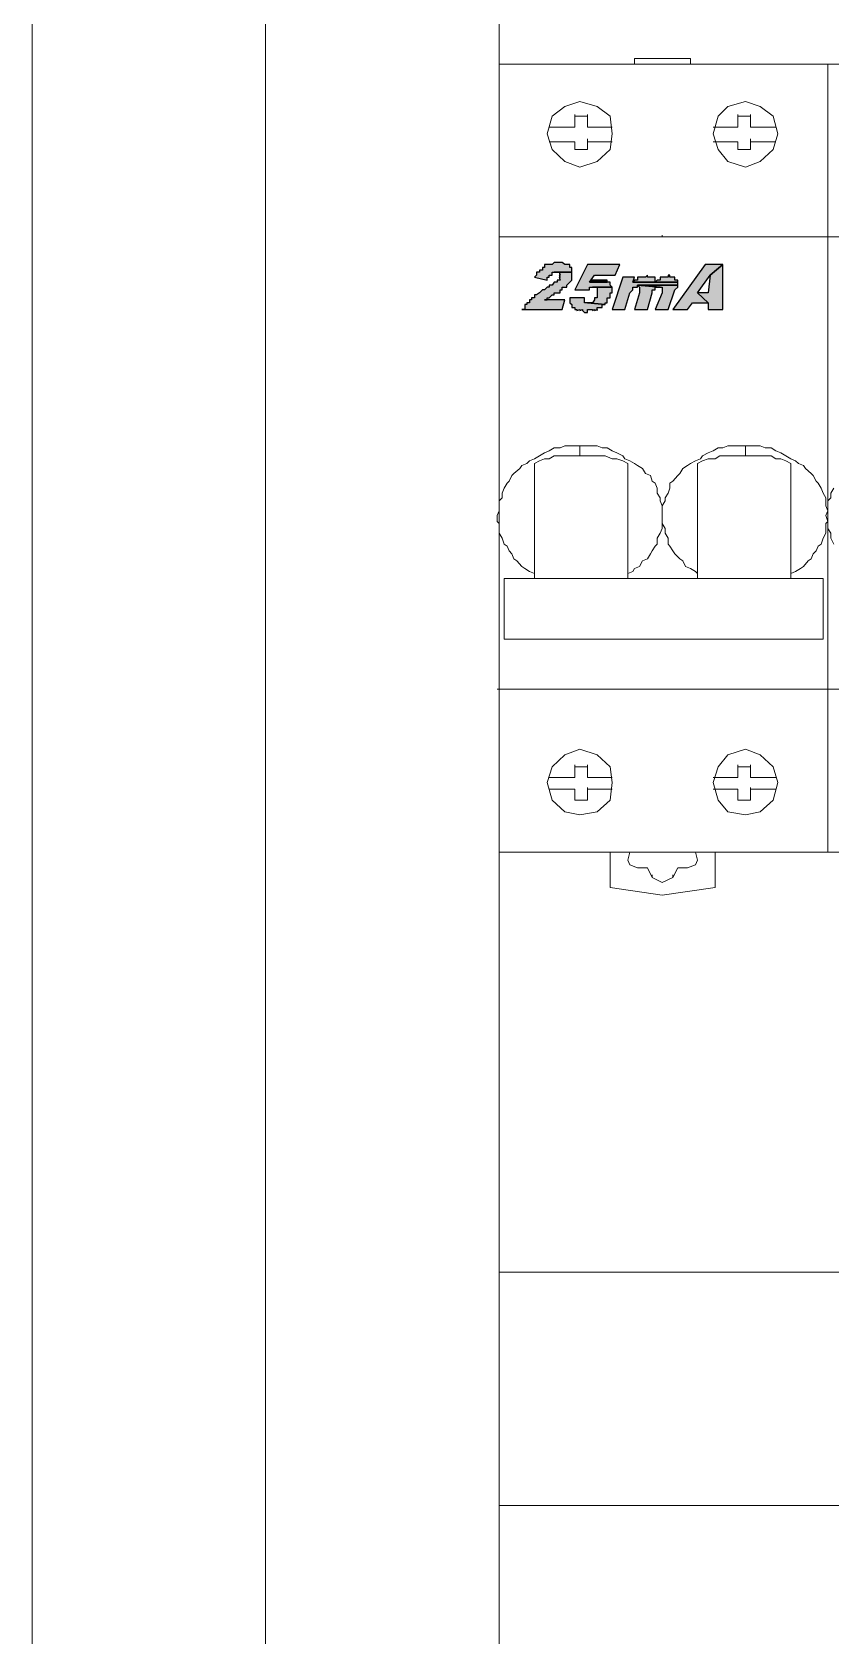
# Model space of a CAD drawing. Header units: millimetres. Extents: x 3 to 291, y 6 to 496.
# Drawn here: x 165.6 to 179.06, y 406.26 to 433.3 of the extents above; entities that cross this region are included whole.
import ezdxf

# ---------------------------------------------------------------- set-up
doc = ezdxf.new("R2010")
doc.units = ezdxf.units.MM
doc.layers.get('0').update_dxf_attribs({"linetype": 'CONTINUOUS'})

msp = doc.modelspace()

# ---------------------------------------------------------------- hatches: boundary and pattern name
for points in [[(174.695, 429.252), (174.397, 429.252), (174.447, 429.252), (174.497, 429.252), (174.48, 429.252), (174.497, 429.202), (174.48, 429.202), (174.497, 429.169), (174.48, 429.169), (174.497, 429.119), (174.447, 429.119), (174.447, 429.086), (174.397, 429.086), (174.364, 429.037), (174.315, 429.037), (174.315, 429.003), (174.282, 429.003), (174.232, 428.954), (174.199, 428.954), (174.149, 428.904), (174.1, 428.871), (174.067, 428.871), (174.067, 428.821), (174.017, 428.821), (174.017, 428.788), (173.984, 428.788), (173.984, 428.739), (173.934, 428.739), (173.934, 428.706), (173.901, 428.706), (173.901, 428.656), (173.901, 428.623), (173.851, 428.623), (174.53, 428.623), (174.579, 428.788), (174.232, 428.788), (174.282, 428.788), (174.282, 428.821), (174.315, 428.821), (174.364, 428.871), (174.397, 428.871), (174.397, 428.904), (174.447, 428.904), (174.497, 428.904), (174.497, 428.954), (174.53, 428.954), (174.53, 429.003), (174.579, 429.003), (174.612, 429.003), (174.612, 429.037), (174.662, 429.086), (174.695, 429.119), (174.695, 429.169), (174.695, 429.202)], [(174.497, 429.417), (174.447, 429.417), (174.397, 429.417), (174.364, 429.384), (174.315, 429.384), (174.282, 429.384), (174.232, 429.384), (174.232, 429.334), (174.199, 429.334), (174.199, 429.285), (174.149, 429.285), (174.149, 429.252), (174.1, 429.252), (174.1, 429.202), (174.067, 429.169), (174.282, 429.119), (174.282, 429.169), (174.315, 429.169), (174.315, 429.202), (174.364, 429.202), (174.364, 429.252), (174.397, 429.252), (174.695, 429.252), (174.695, 429.285), (174.695, 429.334), (174.662, 429.334), (174.662, 429.384), (174.612, 429.384), (174.579, 429.384), (174.53, 429.417)], [(175.506, 429.384), (174.96, 429.384), (174.745, 428.954), (174.91, 428.954), (174.96, 428.954), (174.993, 428.954), (174.993, 429.003), (175.043, 429.003), (175.374, 429.003), (175.34, 429.037), (175.34, 429.086), (175.291, 429.086), (174.993, 429.086), (175.076, 429.202), (175.423, 429.202)], [(177.243, 429.384), (176.945, 429.384), (176.399, 428.623), (176.647, 428.623), (176.73, 428.739), (176.995, 428.739), (176.813, 428.904), (177.028, 429.202)], [(177.243, 429.384), (177.028, 429.202), (176.995, 428.904), (176.813, 428.904), (176.995, 428.739), (176.995, 428.623), (177.243, 428.623)], [(175.374, 429.003), (175.043, 429.003), (175.076, 429.003), (175.125, 429.003), (175.125, 428.954), (175.125, 428.904), (175.125, 428.871), (175.125, 428.821), (175.076, 428.821), (175.076, 428.788), (175.043, 428.739), (174.993, 428.739), (174.96, 428.739), (175.258, 428.706), (175.258, 428.739), (175.291, 428.739), (175.291, 428.788), (175.291, 428.821), (175.34, 428.821), (175.34, 428.871), (175.34, 428.904), (175.374, 428.904), (175.374, 428.954)], [(175.158, 429.119), (175.125, 429.119), (175.076, 429.119), (175.043, 429.119), (174.993, 429.086), (175.291, 429.086), (175.291, 429.119), (175.258, 429.119), (175.208, 429.119)], [(175.754, 429.169), (175.556, 429.169), (175.374, 428.623), (175.589, 428.623), (175.671, 428.904), (175.721, 428.954), (175.721, 429.003), (175.754, 429.003), (175.804, 429.003), (175.804, 429.037), (176.482, 429.037), (176.482, 429.086), (176.102, 429.086), (175.721, 429.086)], [(175.969, 429.202), (175.936, 429.169), (175.886, 429.169), (175.837, 429.169), (175.804, 429.169), (175.804, 429.119), (175.754, 429.119), (175.721, 429.086), (176.102, 429.086), (176.102, 429.119), (176.102, 429.169), (176.052, 429.169), (176.019, 429.169), (175.969, 429.169)], [(175.804, 429.037), (175.837, 429.003), (175.837, 428.954), (175.837, 428.904), (175.754, 428.623), (175.969, 428.623), (176.052, 428.904), (176.052, 428.954), (176.102, 428.954), (176.102, 429.003), (176.135, 429.003), (176.184, 429.003)], [(176.482, 429.037), (175.804, 429.037), (176.184, 429.003), (176.217, 429.003), (176.217, 428.954), (176.217, 428.904), (176.102, 428.623), (176.317, 428.623), (176.432, 428.954), (176.482, 429.003)], [(176.35, 429.202), (176.317, 429.202), (176.317, 429.169), (176.267, 429.169), (176.217, 429.169), (176.184, 429.169), (176.184, 429.119), (176.135, 429.119), (176.102, 429.086), (176.482, 429.086), (176.482, 429.119), (176.432, 429.119), (176.432, 429.169), (176.399, 429.169), (176.35, 429.169)], [(174.91, 428.821), (174.662, 428.821), (174.662, 428.788), (174.662, 428.739), (174.695, 428.706), (174.695, 428.656), (174.745, 428.656), (174.745, 428.623), (174.778, 428.623), (174.778, 428.606), (174.828, 428.623), (174.828, 428.606), (174.877, 428.623), (174.877, 428.606), (174.91, 428.573), (174.96, 428.573), (174.96, 428.623), (174.993, 428.623), (175.043, 428.623), (175.043, 428.606), (175.076, 428.623), (175.076, 428.606), (175.125, 428.623), (175.125, 428.606), (175.125, 428.656), (175.158, 428.656), (175.208, 428.656), (175.208, 428.706), (175.258, 428.706), (174.96, 428.739), (174.91, 428.739), (174.91, 428.788)]]:
    msp.add_hatch(color=7).paths.add_polyline_path(points)

# ---------------------------------------------------------------- linework, layer by layer
at = {"color": 7, "linetype": 'Continuous', "lineweight": 20}
for points in [[(165.596, 358.738), (228.317, 358.738), (228.317, 452.844), (165.596, 452.844)], [(173.471, 432.759), (179.013, 432.759), (179.013, 419.474), (173.471, 419.474)], [(179.013, 432.759), (184.572, 432.759), (184.572, 419.474), (179.013, 419.474)], [(175.374, 431.584), (175.34, 431.882), (175.125, 432.048), (174.828, 432.13), (174.579, 432.048), (174.364, 431.882), (174.282, 431.584), (174.364, 431.32), (174.579, 431.121), (174.828, 431.022), (175.125, 431.121), (175.34, 431.32)], [(178.17, 431.584), (178.087, 431.882), (177.872, 432.048), (177.624, 432.13), (177.326, 432.048), (177.16, 431.882), (177.078, 431.584), (177.16, 431.32), (177.326, 431.121), (177.624, 431.022), (177.872, 431.121), (178.087, 431.32)], [(173.554, 424.09), (178.931, 424.09), (178.931, 423.064), (173.554, 423.064)], [(175.374, 420.648), (175.34, 420.913), (175.125, 421.112), (174.828, 421.211), (174.579, 421.112), (174.364, 420.913), (174.282, 420.648), (174.364, 420.351), (174.579, 420.152), (174.828, 420.102), (175.125, 420.152), (175.34, 420.351)], [(178.17, 420.648), (178.087, 420.913), (177.872, 421.112), (177.624, 421.211), (177.326, 421.112), (177.16, 420.913), (177.078, 420.648), (177.16, 420.351), (177.326, 420.152), (177.624, 420.102), (177.872, 420.152), (178.087, 420.351)]]:
    msp.add_lwpolyline(points, close=True, dxfattribs=at)
at = {"color": 52, "linetype": 'Continuous', "lineweight": 20}
msp.add_lwpolyline([(169.533, 445.3), (169.533, 366.266), (169.533, 366.266)], dxfattribs=at)
at = {"color": 4, "linetype": 'Continuous', "lineweight": 20}
for points in [[(169.533, 443.348), (173.471, 443.348), (173.471, 368.301), (169.533, 368.301)], [(173.471, 412.393), (220.491, 412.393), (220.491, 408.455), (173.471, 408.455)]]:
    msp.add_lwpolyline(points, close=True, dxfattribs=at)
at = {"color": 7, "linetype": 'Continuous', "lineweight": 20}
for points in [[(175.754, 432.858), (176.697, 432.858), (176.697, 432.858)], [(175.754, 432.759), (175.754, 432.809), (175.754, 432.858)], [(176.697, 432.858), (176.697, 432.809), (176.697, 432.759)], [(174.315, 431.7), (174.745, 431.7), (174.745, 431.7)], [(174.745, 431.882), (174.745, 431.915), (174.745, 431.915)], [(174.745, 431.882), (174.745, 431.7), (174.745, 431.7)], [(174.745, 431.882), (174.96, 431.882), (174.96, 431.7), (175.374, 431.7)], [(174.96, 431.882), (174.96, 431.915), (174.96, 431.915)], [(174.96, 431.7), (174.96, 431.75), (174.96, 431.75)], [(177.078, 431.7), (177.491, 431.7), (177.491, 431.7)], [(177.491, 431.882), (177.491, 431.915), (177.491, 431.915)], [(177.491, 431.882), (177.491, 431.7), (177.491, 431.7)], [(177.491, 431.882), (177.706, 431.882), (177.706, 431.7), (178.137, 431.7)], [(177.706, 431.882), (177.706, 431.915), (177.706, 431.915)], [(177.706, 431.7), (177.706, 431.75), (177.706, 431.75)], [(174.315, 431.452), (174.745, 431.452), (174.745, 431.452)], [(175.374, 431.452), (174.96, 431.452), (174.96, 431.32), (174.745, 431.32), (174.745, 431.452)], [(174.96, 431.452), (174.96, 431.502), (174.96, 431.502)], [(177.078, 431.452), (177.491, 431.452), (177.491, 431.452)], [(178.137, 431.452), (177.706, 431.452), (177.706, 431.32), (177.491, 431.32), (177.491, 431.452)], [(177.706, 431.452), (177.706, 431.502), (177.706, 431.502)], [(174.745, 431.32), (174.745, 431.369), (174.745, 431.369)], [(174.96, 431.32), (174.96, 431.369), (174.96, 431.369)], [(177.491, 431.32), (177.491, 431.369), (177.491, 431.369)], [(177.706, 431.32), (177.706, 431.369), (177.706, 431.369)], [(173.471, 429.847), (173.471, 429.88), (173.471, 429.88)], [(176.217, 429.847), (173.471, 429.847), (173.471, 429.847)], [(176.217, 429.847), (176.217, 429.88), (176.217, 429.88)], [(179.013, 429.847), (176.217, 429.847), (176.217, 429.847)], [(179.013, 429.847), (179.013, 429.88), (179.013, 429.88)], [(181.776, 429.847), (179.013, 429.847), (179.013, 429.847)], [(175.638, 424.172), (175.721, 424.205), (175.754, 424.255), (175.837, 424.288), (175.886, 424.387), (175.969, 424.421), (176.019, 424.503), (176.052, 424.553), (176.102, 424.636), (176.135, 424.669), (176.135, 424.768), (176.184, 424.851), (176.217, 424.933), (176.217, 425.016), (176.217, 425.049), (176.217, 425.149), (176.217, 425.231), (176.217, 425.314), (176.184, 425.397), (176.184, 425.446), (176.135, 425.529), (176.135, 425.612), (176.102, 425.694), (176.052, 425.728), (176.019, 425.827), (175.936, 425.86), (175.886, 425.943), (175.804, 425.992), (175.754, 426.025), (175.671, 426.075), (175.589, 426.108), (175.556, 426.158), (175.456, 426.207), (175.374, 426.24), (175.291, 426.29), (175.208, 426.29), (175.125, 426.323), (175.043, 426.323), (174.91, 426.323), (174.828, 426.323), (174.745, 426.323), (174.662, 426.323), (174.579, 426.323), (174.497, 426.29), (174.397, 426.29), (174.315, 426.24), (174.232, 426.207), (174.149, 426.158), (174.067, 426.108), (173.984, 426.075), (173.934, 426.025), (173.851, 425.992), (173.818, 425.943), (173.719, 425.86), (173.686, 425.827), (173.636, 425.728), (173.603, 425.694), (173.554, 425.612), (173.521, 425.529), (173.521, 425.446), (173.471, 425.397), (173.471, 425.314), (173.471, 425.231), (173.438, 425.149), (173.438, 425.049), (173.471, 425.016), (173.471, 424.933), (173.471, 424.851), (173.521, 424.768), (173.554, 424.669), (173.603, 424.636), (173.636, 424.553), (173.686, 424.503), (173.719, 424.421), (173.769, 424.387), (173.851, 424.288), (173.901, 424.255), (173.984, 424.205), (174.067, 424.172)], [(174.828, 426.158), (174.828, 426.323), (174.828, 426.323)], [(178.385, 424.172), (178.467, 424.205), (178.55, 424.255), (178.6, 424.288), (178.682, 424.387), (178.732, 424.421), (178.765, 424.503), (178.815, 424.553), (178.848, 424.636), (178.898, 424.669), (178.931, 424.768), (178.98, 424.851), (178.98, 424.933), (178.98, 425.016), (179.013, 425.049), (179.013, 425.149), (179.013, 425.231), (178.98, 425.314), (178.98, 425.397), (178.98, 425.446), (178.931, 425.529), (178.898, 425.612), (178.848, 425.694), (178.815, 425.728), (178.765, 425.827), (178.732, 425.86), (178.633, 425.943), (178.6, 425.992), (178.517, 426.025), (178.467, 426.075), (178.385, 426.108), (178.302, 426.158), (178.219, 426.207), (178.137, 426.24), (178.054, 426.29), (177.955, 426.29), (177.872, 426.323), (177.789, 426.323), (177.706, 426.323), (177.624, 426.323), (177.541, 426.323), (177.458, 426.323), (177.326, 426.323), (177.243, 426.29), (177.16, 426.29), (177.078, 426.24), (176.995, 426.207), (176.896, 426.158), (176.863, 426.108), (176.78, 426.075), (176.697, 426.025), (176.647, 425.992), (176.565, 425.943), (176.515, 425.86), (176.482, 425.827), (176.399, 425.728), (176.35, 425.694), (176.35, 425.612), (176.317, 425.529), (176.267, 425.446), (176.267, 425.397), (176.217, 425.314), (176.217, 425.231), (176.217, 425.149), (176.217, 425.049), (176.217, 425.016), (176.267, 424.933), (176.267, 424.851), (176.317, 424.768), (176.317, 424.669), (176.35, 424.636), (176.399, 424.553), (176.432, 424.503), (176.515, 424.421), (176.565, 424.387), (176.614, 424.288), (176.697, 424.255), (176.78, 424.205), (176.813, 424.172)], [(177.624, 426.158), (177.624, 426.323), (177.624, 426.323)], [(175.638, 426.025), (175.556, 426.075), (175.456, 426.108), (175.374, 426.108), (175.258, 426.158), (175.158, 426.158), (175.076, 426.158), (174.993, 426.158), (174.877, 426.158), (174.778, 426.158), (174.695, 426.158), (174.612, 426.158), (174.497, 426.158), (174.397, 426.158), (174.315, 426.108), (174.232, 426.108), (174.149, 426.075), (174.067, 426.025)], [(174.067, 426.025), (174.067, 424.933), (174.067, 424.933)], [(174.067, 426.025), (174.067, 424.421), (174.067, 424.421)], [(175.638, 425.777), (175.638, 426.025), (175.638, 426.025)], [(178.385, 426.025), (178.302, 426.075), (178.219, 426.108), (178.137, 426.108), (178.054, 426.158), (177.955, 426.158), (177.839, 426.158), (177.756, 426.158), (177.673, 426.158), (177.574, 426.158), (177.458, 426.158), (177.375, 426.158), (177.276, 426.158), (177.193, 426.158), (177.111, 426.108), (176.995, 426.108), (176.896, 426.075), (176.813, 426.025)], [(176.813, 426.025), (176.813, 424.933), (176.813, 424.933)], [(176.813, 426.025), (176.813, 424.421), (176.813, 424.421)], [(178.385, 425.777), (178.385, 426.025), (178.385, 426.025)], [(175.638, 424.421), (175.638, 425.777), (175.638, 425.777)], [(178.385, 424.421), (178.385, 425.777), (178.385, 425.777)], [(179.113, 425.612), (179.063, 425.529), (179.063, 425.446), (179.013, 425.397), (179.013, 425.314), (179.013, 425.231), (178.98, 425.149), (179.013, 425.049), (179.013, 425.016), (179.013, 424.933), (179.063, 424.851), (179.063, 424.768), (179.113, 424.669)], [(174.067, 424.933), (174.067, 424.09), (174.067, 424.09)], [(175.638, 424.09), (175.638, 424.933), (175.638, 424.933)], [(176.813, 424.933), (176.813, 424.09), (176.813, 424.09)], [(178.385, 424.09), (178.385, 424.933), (178.385, 424.933)], [(176.184, 422.22), (173.438, 422.22), (173.438, 422.22)], [(178.98, 422.22), (176.184, 422.22), (176.184, 422.22)], [(181.727, 422.22), (178.98, 422.22), (178.98, 422.22)], [(174.745, 420.913), (174.745, 420.946), (174.745, 420.946)], [(174.745, 420.913), (174.745, 420.731), (174.745, 420.731)], [(174.745, 420.913), (174.96, 420.913), (174.96, 420.731), (175.374, 420.731)], [(174.96, 420.913), (174.96, 420.946), (174.96, 420.946)], [(177.491, 420.913), (177.491, 420.946), (177.491, 420.946)], [(177.491, 420.913), (177.491, 420.731), (177.491, 420.731)], [(177.491, 420.913), (177.706, 420.913), (177.706, 420.731), (178.137, 420.731)], [(177.706, 420.913), (177.706, 420.946), (177.706, 420.946)], [(174.315, 420.731), (174.745, 420.731), (174.745, 420.731)], [(174.96, 420.731), (174.96, 420.781), (174.96, 420.781)], [(174.96, 420.533), (174.96, 420.566), (174.96, 420.566)], [(177.078, 420.731), (177.491, 420.731), (177.491, 420.731)], [(177.706, 420.731), (177.706, 420.781), (177.706, 420.781)], [(177.706, 420.533), (177.706, 420.566), (177.706, 420.566)], [(174.315, 420.533), (174.745, 420.533), (174.745, 420.533)], [(175.374, 420.533), (174.96, 420.533), (174.96, 420.351), (174.745, 420.351), (174.745, 420.533)], [(174.745, 420.351), (174.745, 420.4), (174.745, 420.4)], [(174.96, 420.351), (174.96, 420.4), (174.96, 420.4)], [(177.078, 420.533), (177.491, 420.533), (177.491, 420.533)], [(178.137, 420.533), (177.706, 420.533), (177.706, 420.351), (177.491, 420.351), (177.491, 420.533)], [(177.491, 420.351), (177.491, 420.4), (177.491, 420.4)], [(177.706, 420.351), (177.706, 420.4), (177.706, 420.4)], [(175.34, 419.474), (175.34, 418.878), (176.217, 418.746), (177.111, 418.878), (177.111, 419.474)], [(175.671, 419.474), (175.638, 419.341), (175.671, 419.259), (175.804, 419.209)], [(175.969, 419.209), (175.804, 419.209), (175.804, 419.209)], [(175.969, 419.209), (176.052, 419.044), (176.217, 418.961), (176.399, 419.044), (176.482, 419.209)], [(176.482, 419.209), (176.647, 419.209), (176.647, 419.209)], [(176.647, 419.209), (176.78, 419.259), (176.813, 419.341), (176.78, 419.474)], [(176.052, 419.044), (176.052, 419.093), (176.052, 419.093)], [(176.399, 419.044), (176.399, 419.093), (176.399, 419.093)], [(175.34, 418.878), (175.34, 418.911), (175.34, 418.911)], [(177.111, 418.878), (177.111, 418.911), (177.111, 418.911)]]:
    msp.add_lwpolyline(points, dxfattribs=at)
at = {"color": 7, "linetype": 'Continuous', "lineweight": -2}
for points in [[(174.695, 429.252), (174.397, 429.252), (174.447, 429.252), (174.447, 429.252), (174.497, 429.252), (174.48, 429.252), (174.497, 429.202), (174.48, 429.202), (174.48, 429.202), (174.497, 429.169), (174.48, 429.169), (174.48, 429.169), (174.497, 429.119), (174.447, 429.119), (174.447, 429.086), (174.447, 429.086), (174.397, 429.086), (174.397, 429.086), (174.397, 429.086), (174.364, 429.037), (174.364, 429.037), (174.315, 429.037), (174.315, 429.003), (174.282, 429.003), (174.282, 429.003), (174.232, 428.954), (174.199, 428.954), (174.199, 428.954), (174.149, 428.904), (174.149, 428.904), (174.149, 428.904), (174.1, 428.871), (174.1, 428.871), (174.067, 428.871), (174.067, 428.821), (174.067, 428.821), (174.017, 428.821), (174.017, 428.821), (174.017, 428.788), (173.984, 428.788), (173.984, 428.788), (173.984, 428.788), (173.984, 428.739), (173.934, 428.739), (173.934, 428.706), (173.934, 428.706), (173.901, 428.706), (173.901, 428.656), (173.901, 428.656), (173.901, 428.623), (173.851, 428.623), (174.53, 428.623), (174.579, 428.788), (174.232, 428.788), (174.282, 428.788), (174.282, 428.821), (174.282, 428.821), (174.315, 428.821), (174.315, 428.821), (174.315, 428.821), (174.364, 428.871), (174.364, 428.871), (174.397, 428.871), (174.397, 428.904), (174.447, 428.904), (174.447, 428.904), (174.497, 428.904), (174.497, 428.954), (174.53, 428.954), (174.53, 428.954), (174.53, 429.003), (174.579, 429.003), (174.579, 429.003), (174.612, 429.003), (174.612, 429.037), (174.612, 429.037), (174.612, 429.037), (174.662, 429.086), (174.662, 429.086), (174.662, 429.086), (174.695, 429.119), (174.695, 429.119), (174.695, 429.169), (174.695, 429.169), (174.695, 429.202), (174.695, 429.202)], [(174.497, 429.417), (174.447, 429.417), (174.447, 429.417), (174.397, 429.417), (174.397, 429.417), (174.364, 429.384), (174.364, 429.384), (174.315, 429.384), (174.315, 429.384), (174.282, 429.384), (174.282, 429.384), (174.232, 429.384), (174.232, 429.334), (174.232, 429.334), (174.199, 429.334), (174.199, 429.285), (174.149, 429.285), (174.149, 429.285), (174.149, 429.252), (174.1, 429.252), (174.1, 429.252), (174.1, 429.202), (174.1, 429.202), (174.067, 429.169), (174.067, 429.169), (174.282, 429.119), (174.282, 429.119), (174.282, 429.169), (174.315, 429.169), (174.315, 429.202), (174.315, 429.202), (174.364, 429.202), (174.364, 429.252), (174.397, 429.252), (174.397, 429.252), (174.397, 429.252), (174.695, 429.252), (174.695, 429.285), (174.695, 429.285), (174.695, 429.285), (174.695, 429.334), (174.695, 429.334), (174.662, 429.334), (174.662, 429.384), (174.662, 429.384), (174.612, 429.384), (174.612, 429.384), (174.579, 429.384), (174.579, 429.384), (174.53, 429.417), (174.53, 429.417)], [(175.506, 429.384), (174.96, 429.384), (174.745, 428.954), (174.91, 428.954), (174.96, 428.954), (174.96, 428.954), (174.993, 428.954), (174.993, 429.003), (174.993, 429.003), (175.043, 429.003), (175.043, 429.003), (175.043, 429.003), (175.374, 429.003), (175.34, 429.037), (175.34, 429.037), (175.34, 429.086), (175.34, 429.086), (175.291, 429.086), (174.993, 429.086), (175.076, 429.202), (175.423, 429.202)], [(177.243, 429.384), (176.945, 429.384), (176.399, 428.623), (176.647, 428.623), (176.73, 428.739), (176.995, 428.739), (176.813, 428.904), (177.028, 429.202)], [(177.243, 429.384), (177.028, 429.202), (176.995, 428.904), (176.813, 428.904), (176.995, 428.739), (176.995, 428.623), (177.243, 428.623)], [(175.374, 429.003), (175.043, 429.003), (175.076, 429.003), (175.076, 429.003), (175.125, 429.003), (175.125, 428.954), (175.125, 428.954), (175.125, 428.954), (175.125, 428.904), (175.125, 428.871), (175.125, 428.871), (175.125, 428.821), (175.125, 428.821), (175.076, 428.821), (175.076, 428.788), (175.076, 428.788), (175.043, 428.739), (175.043, 428.739), (175.043, 428.739), (174.993, 428.739), (174.993, 428.739), (174.96, 428.739), (175.258, 428.706), (175.258, 428.739), (175.291, 428.739), (175.291, 428.788), (175.291, 428.788), (175.291, 428.821), (175.34, 428.821), (175.34, 428.821), (175.34, 428.871), (175.34, 428.871), (175.34, 428.904), (175.374, 428.904), (175.374, 428.954), (175.374, 428.954)], [(175.158, 429.119), (175.158, 429.119), (175.125, 429.119), (175.125, 429.119), (175.076, 429.119), (175.076, 429.119), (175.043, 429.119), (175.043, 429.119), (174.993, 429.086), (175.291, 429.086), (175.291, 429.086), (175.291, 429.119), (175.258, 429.119), (175.258, 429.119), (175.208, 429.119), (175.208, 429.119)], [(175.754, 429.169), (175.556, 429.169), (175.374, 428.623), (175.589, 428.623), (175.671, 428.904), (175.671, 428.904), (175.671, 428.904), (175.721, 428.954), (175.721, 428.954), (175.721, 429.003), (175.754, 429.003), (175.754, 429.003), (175.754, 429.003), (175.804, 429.003), (175.804, 429.037), (176.482, 429.037), (176.482, 429.037), (176.482, 429.086), (176.482, 429.086), (176.102, 429.086), (175.721, 429.086)], [(175.969, 429.202), (175.969, 429.202), (175.936, 429.169), (175.936, 429.169), (175.886, 429.169), (175.886, 429.169), (175.837, 429.169), (175.837, 429.169), (175.837, 429.169), (175.804, 429.169), (175.804, 429.119), (175.754, 429.119), (175.754, 429.119), (175.721, 429.086), (176.102, 429.086), (176.102, 429.119), (176.102, 429.119), (176.102, 429.169), (176.052, 429.169), (176.052, 429.169), (176.019, 429.169), (176.019, 429.169), (175.969, 429.169)], [(175.804, 429.037), (175.837, 429.003), (175.837, 429.003), (175.837, 429.003), (175.837, 428.954), (175.837, 428.954), (175.837, 428.954), (175.837, 428.904), (175.754, 428.623), (175.969, 428.623), (176.052, 428.904), (176.052, 428.904), (176.052, 428.954), (176.102, 428.954), (176.102, 429.003), (176.102, 429.003), (176.135, 429.003), (176.135, 429.003), (176.135, 429.003), (176.184, 429.003)], [(176.482, 429.037), (175.804, 429.037), (176.184, 429.003), (176.184, 429.003), (176.217, 429.003), (176.217, 429.003), (176.217, 429.003), (176.217, 428.954), (176.217, 428.904), (176.102, 428.623), (176.317, 428.623), (176.432, 428.954), (176.432, 428.954), (176.482, 429.003)], [(176.35, 429.202), (176.317, 429.202), (176.317, 429.169), (176.267, 429.169), (176.267, 429.169), (176.217, 429.169), (176.217, 429.169), (176.217, 429.169), (176.184, 429.169), (176.184, 429.169), (176.184, 429.119), (176.135, 429.119), (176.135, 429.119), (176.102, 429.086), (176.482, 429.086), (176.482, 429.119), (176.482, 429.119), (176.432, 429.119), (176.432, 429.119), (176.432, 429.169), (176.432, 429.169), (176.399, 429.169), (176.399, 429.169), (176.35, 429.169)], [(174.91, 428.821), (174.662, 428.821), (174.662, 428.788), (174.662, 428.788), (174.662, 428.739), (174.662, 428.739), (174.695, 428.706), (174.695, 428.706), (174.695, 428.706), (174.695, 428.656), (174.745, 428.656), (174.745, 428.656), (174.745, 428.656), (174.745, 428.623), (174.778, 428.623), (174.778, 428.606), (174.828, 428.623), (174.828, 428.606), (174.877, 428.623), (174.877, 428.606), (174.91, 428.573), (174.91, 428.573), (174.96, 428.573), (174.96, 428.623), (174.993, 428.623), (175.043, 428.623), (175.043, 428.606), (175.076, 428.623), (175.076, 428.606), (175.076, 428.606), (175.125, 428.623), (175.125, 428.606), (175.125, 428.656), (175.158, 428.656), (175.158, 428.656), (175.208, 428.656), (175.208, 428.706), (175.258, 428.706), (175.258, 428.706), (174.96, 428.739), (174.96, 428.739), (174.96, 428.739), (174.91, 428.739), (174.91, 428.739), (174.91, 428.788), (174.91, 428.788)]]:
    msp.add_lwpolyline(points, close=True, dxfattribs=at)

doc.saveas('drawing.dxf')
